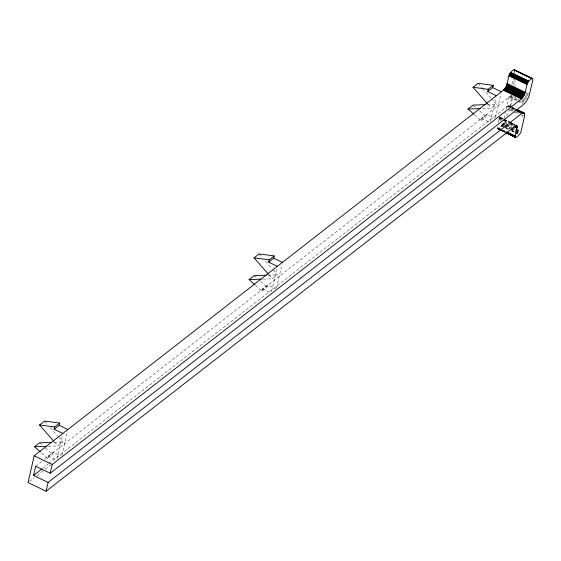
<?xml version="1.0" encoding="UTF-8"?>
<svg xmlns="http://www.w3.org/2000/svg" width="561" height="561" viewBox="0 0 561 561"><rect width="100%" height="100%" fill="white"/><g stroke="black" fill="none" stroke-linecap="round" stroke-linejoin="round"><path stroke-width="0.42" stroke-dasharray="2.81 2.1" d="M506.148 124.184L503.007 122.67C503.063 124.71 496.562 131.632 497.137 127.242L505.777 131.407M498.203 122.579L499.094 117.621L503.021 119.514M510.3 106.611L511.723 95.384M513.042 85.027L513.806 78.982M514.577 72.937L514.795 71.212L514.409 72.895M506.604 116.001L509.97 109.199M41.675 453.106L47.517 458.316L48.043 456.03L53.092 452.096L60.981 455.89M47.517 458.316L52.566 454.382L53.092 452.096M57.103 458.533L62.271 435.953M61.962 455.434L67.516 431.185M255.557 285.395L262.043 291.187L262.562 288.901L267.618 284.967L275.507 288.768M262.043 291.187L267.092 287.253L267.618 284.967M271.629 291.411L276.797 268.831M276.489 288.312L282.043 264.056M474.515 114.816L481.001 120.601L481.527 118.315L486.576 114.381L494.465 118.182M481.001 120.601L486.057 116.667L486.576 114.381M490.398 121.66L495.952 97.411M495.447 117.726L501.001 93.477M503.974 118.455L505.328 112.544M506.099 109.171L509.381 94.83M511.898 83.862L512.859 79.648M510.741 105.826L513.063 95.714M44.656 459.291L511.057 95.51L518.708 99.192M48.386 446.254L57.902 445.925L62.958 441.991L58.358 436.76M262.913 279.126L272.429 278.796L277.485 274.862L272.884 269.631M482.74 108.511L491.394 108.21L496.443 104.276L491.85 99.045M35.68 466.282L41.893 461.444M42.559 468.435L48.085 464.136M48.779 463.596L507.277 106.401L509.115 105.72L509.907 106.555M29.417 481.478L34.193 477.755M36.921 475.63L44.431 469.781M45.111 469.248L50.574 464.992M486.927 104.605L496.443 104.276M267.962 275.192L277.485 274.862M54.305 442.285L62.958 441.991M526.52 92.726L528.813 93.834M526.281 93.652L527.81 94.388M525.973 94.613L528.266 95.721M525.608 95.594L527.137 96.338M525.18 96.59L526.716 97.326M524.717 97.565L527.01 98.673M524.205 98.512L525.741 99.255M522.901 99.052L525.201 100.16M522.347 99.9L524.64 101.001M521.772 100.671L524.065 101.772M510.482 96.19L518.14 99.879M521.197 101.352L523.497 102.46M509.921 96.773L517.572 100.461M518.336 100.833L522.929 103.042M509.374 97.249L517.025 100.938M517.789 101.303L523.147 103.883M509.115 105.72L510.643 106.464M510.973 106.611L515.566 108.827M508.722 105.699L510.251 106.436M511.022 106.807L515.608 109.016M512.971 108.028L515.264 109.136M508.28 105.805L509.816 106.548M512.873 108.021L515.173 109.129M507.796 106.043L510.861 107.516M511.625 107.887L514.682 109.36M507.277 106.401L508.806 107.137M511.618 108.427L514.164 109.718M510.833 108.771L513.89 110.244M510.734 109.57L513.027 110.678M516.092 112.151L519.156 113.624M522.214 115.103L523.743 115.839M509.802 110.068L512.859 111.548M513.624 111.912L518.217 114.128M521.281 115.601L522.81 116.337M499.928 117.312L514.851 124.493M499.648 117.235L503.568 119.128M504.353 119.5L509.065 121.772M509.851 122.151L514.563 124.423M500.384 117.719L503.526 119.234M504.311 119.612L509.023 121.884M509.809 122.263L514.514 124.528M499.795 117.565L502.937 119.072M503.722 119.451L509.22 122.102M510.005 122.48L514.717 124.752M500.005 117.88L503.147 119.388M503.932 119.766L508.645 122.039M509.43 122.417L514.142 124.689M503.806 119.893L508.518 122.158M509.304 122.536L514.016 124.808M498.806 117.775L502.733 119.668M503.519 120.047L507.446 121.933M510.587 123.448L513.722 124.963M499.108 118.161L507.747 122.319M510.889 123.834L513.245 124.963M499.052 118.778L501.401 119.914M504.542 121.428L506.899 122.557M510.04 124.072L513.182 125.587M498.918 119.465L501.275 120.601M504.416 122.116L508.343 124.009M509.129 124.388L513.049 126.274M506.934 124.563L511.646 126.828M516.358 129.1L519.493 130.615M502.894 123.083L505.251 124.219M506.036 124.598L511.534 127.242M512.319 127.62L515.461 129.135M516.246 129.514L519.388 131.029M502.747 123.518L505.103 124.654M505.889 125.033L515.307 129.57M516.092 129.949L519.234 131.463M502.565 123.96L504.136 124.71M507.27 126.225L510.412 127.74M511.197 128.118L515.124 130.012M515.91 130.383L519.837 132.277M502.354 124.388L503.918 125.145M504.704 125.524L510.201 128.174M510.987 128.553L519.626 132.712M502.116 124.801L503.687 125.559M504.472 125.937L509.97 128.588M510.755 128.96L515.468 131.232M516.253 131.611L518.609 132.747M501.871 125.18L503.441 125.937M504.227 126.316L509.725 128.967M510.51 129.346L514.437 131.232M515.222 131.611L518.357 133.125M501.618 125.517L503.189 126.274M503.974 126.653L508.687 128.925M511.821 130.44L518.105 133.462M501.366 125.804L508.427 129.205M511.569 130.72L514.71 132.235M515.496 132.613L517.852 133.742M501.12 126.022L502.691 126.779M505.833 128.294L508.182 129.423M511.323 130.937L514.465 132.452M515.25 132.831L517.607 133.967M481.527 118.315L489.416 122.116M497.067 127.628L500.209 129.135M500.994 129.514L505.706 131.786M497.039 127.964L499.395 129.093M502.537 130.608L504.893 131.744M497.979 128.469L499.549 129.226M500.335 129.605L505.047 131.87M497.06 128.245L499.416 129.381M500.202 129.759L504.907 132.024M497.747 128.616L499.318 129.374M502.46 130.888L504.816 132.024M497.123 128.462L499.472 129.598M500.258 129.977L504.97 132.249M497.221 128.616L499.578 129.752M500.363 130.131L505.216 132.473M262.562 288.901L270.451 292.702M48.043 456.03L55.932 459.831M473.084 105.089L476.324 107.978M479.571 110.875L486.057 116.667M254.119 275.668L257.366 278.565M260.606 281.461L267.092 287.253M39.593 442.797L42.187 445.111M45.434 448.008L52.566 454.382M478.056 83.358L482.081 87.937M482.656 88.589L491.275 98.392M487.944 104.29L491.394 108.21M259.098 253.944L262.541 257.864M265.416 261.131L272.309 268.978M268.985 274.876L272.429 278.796M44.571 421.073L48.015 424.993M50.315 427.608L57.783 436.107M54.459 442.005L57.902 445.925M514.921 79.627L515.026 86.359"/><path stroke-width="0.84" d="M516.765 109.409L523.988 112.88L524.577 114.072L524.339 117.074L521.064 131.372C521.127 133.413 514.626 140.327 515.194 135.944L517.109 127.48L517.074 125.881L516.422 125.25L46.107 491.24L28.05 482.544L34.179 455.784L503.364 90.258C507.41 86.632 507.628 80.637 508.925 75.784C509.086 73.863 513.974 67.769 514.893 70.49M523.988 112.88L521.814 113.406L48.127 482.432L33.583 475.433L35.68 466.282L50.224 473.288L523.911 104.255L526.73 100.896L529.03 96.085L532.852 79.907C533.427 75.525 526.926 82.439 526.982 84.48C525.692 89.332 525.468 95.335 521.421 98.96L52.236 464.48L50.224 473.288M62.846 433.45L54.172 429.27L54.69 426.977L59.739 423.043L44.571 421.073L39.522 425.007L53.884 441.346M54.172 429.27L59.221 425.329L59.739 423.043M46.107 491.24L48.127 482.432M277.372 266.321L268.691 262.141L269.217 259.855L274.266 255.921L259.098 253.944L254.049 257.878L268.41 274.224M268.691 262.141L273.747 258.207L274.266 255.921M496.338 95.735L487.656 91.555L488.182 89.269L493.231 85.335L478.056 83.358L473.007 87.292L487.369 103.638M487.656 91.555L492.705 87.621L493.231 85.335M40.378 451.942L34.544 446.731L39.593 442.797L51.71 442.377M254.904 284.82L249.07 279.602L254.119 275.668L266.237 275.248M473.87 114.234L468.028 109.023L473.084 105.089L485.195 104.669M33.583 475.433L41.872 468.975M468.028 109.023L480.146 108.603M249.07 279.602L261.181 279.189M34.544 446.731L46.654 446.311M473.007 87.292L488.182 89.269M254.049 257.878L269.217 259.855M39.522 425.007L54.69 426.977M514.388 69.76L532.873 78.687M514.185 69.837L532.242 78.533M513.953 69.985L532.01 78.687M510.812 72.432L528.869 81.128M510.566 72.65L528.63 81.352M510.314 72.93L528.371 81.633M510.061 73.267L528.118 81.969M509.816 73.652L527.873 82.348M509.577 74.059L527.642 82.762M509.367 74.494L527.431 83.196M509.185 74.936L527.242 83.638M509.037 75.37L527.095 84.066M508.925 75.784L526.982 84.48M507.144 83.561L525.201 92.256M506.948 84.297L525.005 93M506.688 85.076L524.745 93.778M506.373 85.868L524.43 94.564M506.008 86.653L524.065 95.356M505.601 87.418L523.658 96.113M505.166 88.133L523.231 96.836M504.718 88.792L522.775 97.495M504.262 89.381L522.319 98.077M503.806 89.872L521.863 98.568M503.364 90.258L521.421 98.96M492.705 87.621L501.387 91.801M516.379 109.388L524.255 113.161M516.8 109.872L524.451 113.56M515.938 109.493L522.824 112.81M516.218 110.096L522.34 113.049M514.928 110.089L521.814 113.406M515.503 125.131L517.074 125.881M515.587 125.566L517.158 126.323M514.816 125.72L517.165 126.856M513.967 125.966L517.109 127.48M513.834 126.653L516.976 128.167M506.562 131.786L515.194 135.944M506.492 132.165L515.124 136.323M506.464 132.501L515.103 136.66M506.478 132.782L515.117 136.947M506.387 132.775L515.026 136.94M505.756 132.627L515.601 137.396M505.861 132.775L515.426 137.389M273.747 258.207L282.421 262.387M59.221 425.329L67.895 429.516M34.179 455.784L52.236 464.48"/></g></svg>
